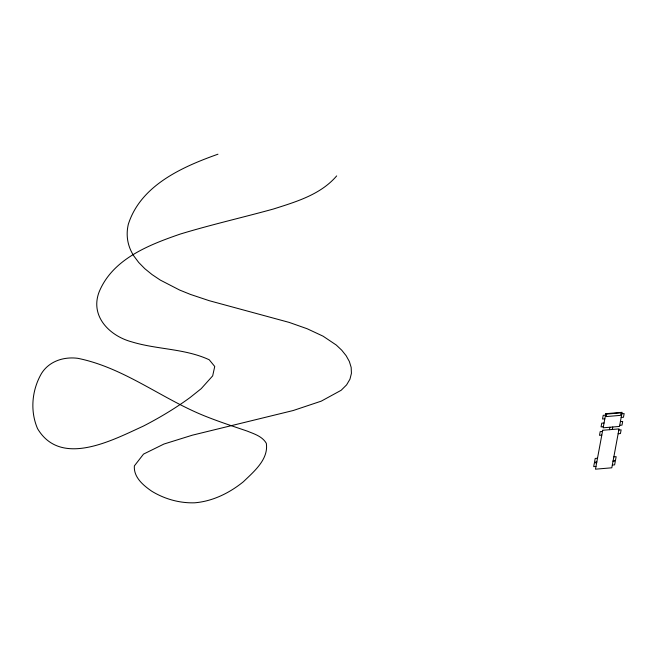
<?xml version="1.0" encoding="UTF-8"?>
<svg xmlns="http://www.w3.org/2000/svg" width="657" height="657" viewBox="0 0 657 657"><rect width="100%" height="100%" fill="white"/><g stroke="black" fill="none" stroke-linecap="round" stroke-linejoin="round"><path stroke-width="0.99" d="M609.441 429.694L609.901 427.239M612.299 429.456L612.751 427.001M336.671 175.912C320.559 194.71 296.102 201.781 273.361 209.033C242.359 217.582 210.979 224.71 180.207 234.081C148.893 244.897 112.618 258.948 99.1 292.004C89.853 316.222 109.522 335.875 131.671 341.845C157.097 349.639 184.872 348.456 209.222 359.773L214.74 366.475L212.671 375.878L201.182 388.689L190.136 397.493A315.779 141.887 -8.9 0 1 143.292 426.138C112.79 440.009 60.978 467.924 37.572 428.676C29.885 410.863 31.881 389.938 41.596 373.307C49.324 361.079 63.967 356.513 77.813 358.32C124.608 367.772 162.493 399.415 206.323 416.612C219.709 421.925 233.407 426.401 247.04 431.033C254.095 433.891 262.283 436.297 266.315 443.311C268.754 459.407 253.807 471.636 243.418 481.721C229.482 492.996 212.769 501.299 194.71 502.802C179.599 503.295 164.595 499.057 151.726 491.198C143.283 485.367 133.494 477.253 134.365 465.903L143.53 454.102L163.938 444.042L192.337 435.189L293.186 410.526L321.248 401.148L341.139 390.291L346.584 384.895L349.951 379.204L351.429 373.332L351.167 367.394L349.352 361.49L346.157 355.724L341.739 350.206L336.285 345.048L323.088 336.187L307.18 328.755L289.187 322.406L209.197 300.684L190.39 294.402L179.566 290.016L160.308 280.087L152.054 274.569L144.819 268.697L138.717 262.48L133.823 255.951A192.329 86.42 -8.9 0 1 128.312 224.324C140.672 185.29 182.367 166.829 217.968 154.198M605.508 415.142L603.208 415.331L602.526 419.026L604.826 418.829M621.851 413.754L624.15 413.565L623.468 417.252L621.169 417.45M604.046 423.001L601.746 423.19L601.065 426.886L603.364 426.689M620.389 421.622L622.688 421.424L622.007 425.112L619.707 425.309M602.485 431.435L600.186 431.633L599.496 435.32L601.796 435.131M618.828 430.056L621.128 429.859L620.438 433.554L618.138 433.751M597.509 458.241L595.209 458.438L594.519 462.126L596.819 461.937M613.852 456.861L616.151 456.664L615.461 460.36L613.162 460.557M596.671 462.742L594.371 462.939L593.69 466.626L595.989 466.437M613.014 461.362L615.313 461.165L614.624 464.86L612.324 465.057M602.699 430.269L595.472 469.18L611.815 467.8L619.042 428.89L602.699 430.269M605.779 413.696L603.159 427.814L619.502 426.426L622.122 412.317L605.779 413.696M606.682 414.074L606.214 416.579L620.578 415.364L621.046 412.859L606.682 414.074"/></g></svg>
